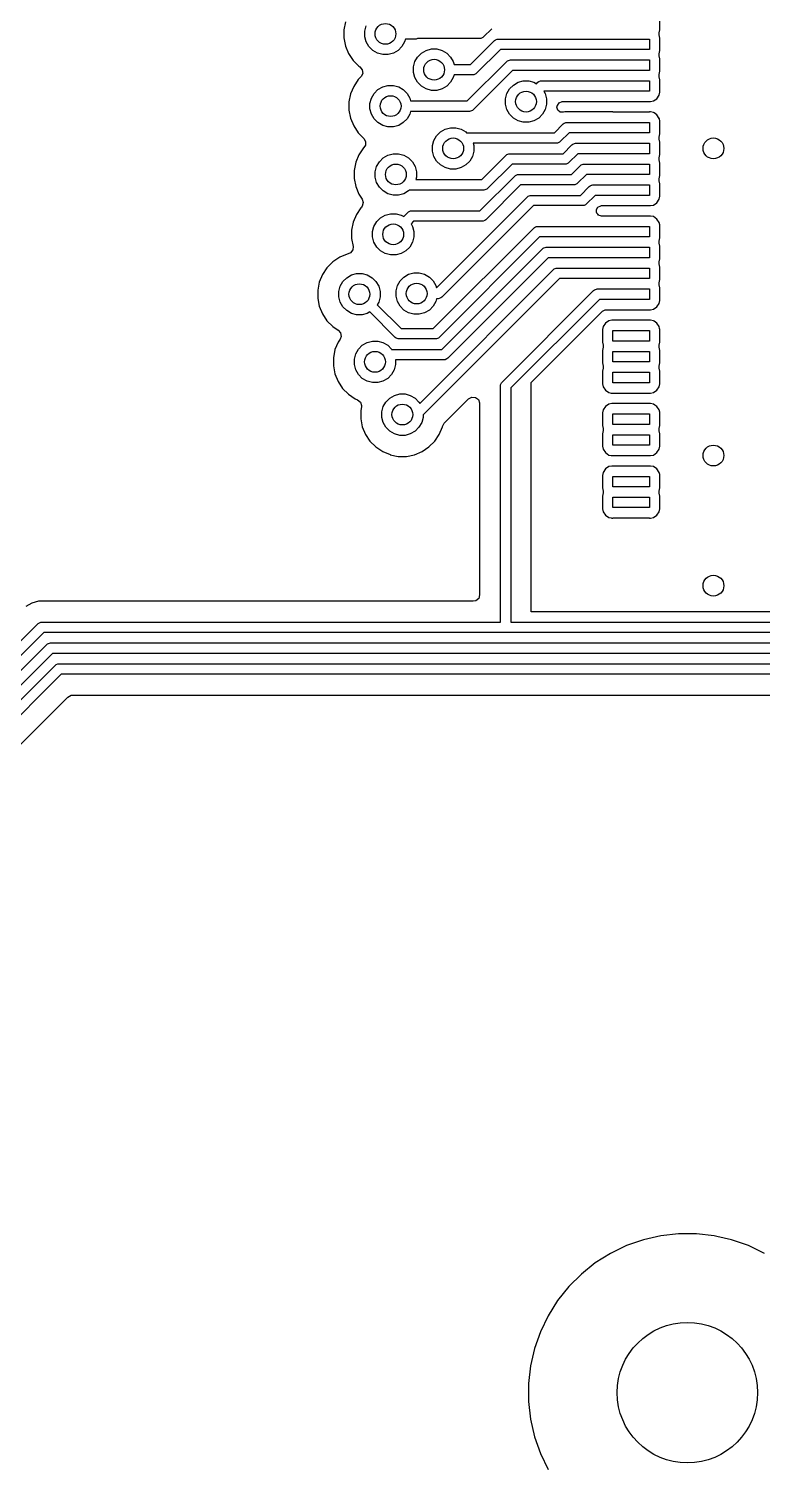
# Model space of a CAD drawing. Extents: x 0.71 to 7.56, y -5.16 to -0.79.
# Drawn here: x 3.006 to 3.561, y -4.444 to -3.358 of the extents above; entities that cross this region are included whole.
import ezdxf

# ---------------------------------------------------------------- set-up
doc = ezdxf.new("R2010")
doc.units = 0
doc.header["$MEASUREMENT"] = 0
doc.layers.add('BLACK', color=7, linetype='CONTINUOUS')

msp = doc.modelspace()

# ---------------------------------------------------------------- linework, layer by layer
at = {"layer": 'BLACK', "linetype": 'CONTINUOUS'}
for p, q in [((3.2453, -3.353), (3.2441, -3.3591)), ((3.4831, -3.359), (3.4831, -3.3496)), ((3.2441, -3.3591), (3.2441, -3.3653)), ((3.2441, -3.3653), (3.2453, -3.3714)), ((3.26, -3.3601), (3.261, -3.3562)), ((3.26, -3.3643), (3.26, -3.3601)), ((3.261, -3.3682), (3.26, -3.3643)), ((3.2999, -3.3657), (3.2989, -3.3661)), ((3.3214, -3.3657), (3.2999, -3.3657)), ((3.3216, -3.3656), (3.3214, -3.3657)), ((3.347, -3.3656), (3.3216, -3.3656)), ((3.3477, -3.3656), (3.347, -3.3656)), ((3.3492, -3.365), (3.3477, -3.3656)), ((3.3497, -3.3645), (3.3492, -3.365)), ((3.356, -3.3583), (3.3497, -3.3645)), ((3.4826, -3.3614), (3.4831, -3.359)), ((3.4826, -3.363), (3.4826, -3.3614)), ((3.4831, -3.3654), (3.4826, -3.363)), ((3.4831, -3.359), (3.4831, -3.359)), ((3.4831, -3.3748), (3.4831, -3.3654)), ((3.4831, -3.3654), (3.4831, -3.3654)), ((3.2453, -3.3714), (3.2453, -3.3714)), ((3.2453, -3.3714), (3.2477, -3.3771)), ((3.2631, -3.3718), (3.261, -3.3682)), ((3.266, -3.3747), (3.2631, -3.3718)), ((3.2696, -3.3768), (3.266, -3.3747)), ((3.2852, -3.3747), (3.2816, -3.3768)), ((3.2881, -3.3718), (3.2852, -3.3747)), ((3.2901, -3.3682), (3.2881, -3.3718)), ((3.2907, -3.3661), (3.2901, -3.3682)), ((3.2981, -3.3661), (3.2907, -3.3661)), ((3.2989, -3.3661), (3.2981, -3.3661)), ((3.3028, -3.3768), (3.3063, -3.3747)), ((3.3063, -3.3747), (3.3103, -3.3736)), ((3.3103, -3.3736), (3.3144, -3.3736)), ((3.3144, -3.3736), (3.3184, -3.3747)), ((3.3184, -3.3747), (3.3219, -3.3768)), ((3.34, -3.3853), (3.3581, -3.3673)), ((3.3625, -3.374), (3.3445, -3.392)), ((3.3581, -3.3673), (3.3587, -3.3668)), ((3.3587, -3.3668), (3.3601, -3.3662)), ((3.3601, -3.3662), (3.3609, -3.3661)), ((3.3609, -3.3661), (3.4614, -3.3661)), ((3.4476, -3.374), (3.3625, -3.374)), ((3.4752, -3.374), (3.4476, -3.374)), ((3.4614, -3.3661), (3.4752, -3.3661)), ((3.4752, -3.3661), (3.4752, -3.374)), ((3.4826, -3.3772), (3.4831, -3.3748)), ((3.4831, -3.3748), (3.4831, -3.3748)), ((3.2477, -3.3771), (3.2477, -3.3771)), ((3.2477, -3.3771), (3.2511, -3.3823)), ((3.2511, -3.3823), (3.2511, -3.3823)), ((3.2511, -3.3823), (3.2555, -3.3867)), ((3.2555, -3.3867), (3.2555, -3.3867)), ((3.2555, -3.3867), (3.2563, -3.3872)), ((3.2563, -3.3872), (3.2581, -3.3893)), ((3.2735, -3.3778), (3.2696, -3.3768)), ((3.2776, -3.3778), (3.2735, -3.3778)), ((3.2816, -3.3768), (3.2776, -3.3778)), ((3.2967, -3.3872), (3.2978, -3.3832)), ((3.2967, -3.3913), (3.2967, -3.3872)), ((3.2978, -3.3832), (3.2999, -3.3797)), ((3.2999, -3.3797), (3.3028, -3.3768)), ((3.3219, -3.3768), (3.3248, -3.3797)), ((3.3248, -3.3797), (3.3269, -3.3832)), ((3.3269, -3.3832), (3.3275, -3.3853)), ((3.3275, -3.3853), (3.34, -3.3853)), ((3.3375, -3.4129), (3.3673, -3.383)), ((3.3673, -3.383), (3.3679, -3.3826)), ((3.3679, -3.3826), (3.3693, -3.382)), ((3.3693, -3.382), (3.3701, -3.3819)), ((3.3701, -3.3819), (3.4614, -3.3819)), ((3.4614, -3.3819), (3.4752, -3.3819)), ((3.4752, -3.3819), (3.4752, -3.3898)), ((3.4826, -3.3787), (3.4826, -3.3772)), ((3.4831, -3.3811), (3.4826, -3.3787)), ((3.4831, -3.3905), (3.4831, -3.3811)), ((3.4831, -3.3811), (3.4831, -3.3811)), ((3.255, -3.3967), (3.2516, -3.4019)), ((3.257, -3.3947), (3.255, -3.3967)), ((3.255, -3.3967), (3.255, -3.3967)), ((3.2572, -3.3945), (3.257, -3.3947)), ((3.2584, -3.3921), (3.2572, -3.3945)), ((3.2581, -3.3893), (3.2584, -3.3921)), ((3.2978, -3.3953), (3.2967, -3.3913)), ((3.2999, -3.3988), (3.2978, -3.3953)), ((3.3269, -3.3953), (3.3248, -3.3988)), ((3.3275, -3.3932), (3.3269, -3.3953)), ((3.3417, -3.3932), (3.3275, -3.3932)), ((3.3424, -3.3931), (3.3417, -3.3932)), ((3.3717, -3.3898), (3.3419, -3.4196)), ((3.3439, -3.3925), (3.3424, -3.3931)), ((3.3445, -3.392), (3.3439, -3.3925)), ((3.4476, -3.3898), (3.3717, -3.3898)), ((3.3759, -3.3988), (3.3798, -3.3978)), ((3.3798, -3.3978), (3.3839, -3.3978)), ((3.3839, -3.3978), (3.3879, -3.3988)), ((3.3915, -3.3983), (3.3929, -3.3977)), ((3.3929, -3.3977), (3.3937, -3.3976)), ((3.3937, -3.3976), (3.4614, -3.3976)), ((3.4752, -3.3898), (3.4476, -3.3898)), ((3.4614, -3.3976), (3.4752, -3.3976)), ((3.4752, -3.3976), (3.4752, -3.4055)), ((3.4826, -3.3929), (3.4831, -3.3905)), ((3.4826, -3.3945), (3.4826, -3.3929)), ((3.4826, -3.3946), (3.4826, -3.3945)), ((3.4831, -3.3969), (3.4826, -3.3946)), ((3.4831, -3.3905), (3.4831, -3.3905)), ((3.4831, -3.4063), (3.4831, -3.3969)), ((3.2492, -3.4076), (3.248, -3.4137)), ((3.2516, -3.4019), (3.2492, -3.4076)), ((3.2492, -3.4076), (3.2492, -3.4076)), ((3.2516, -3.4019), (3.2516, -3.4019)), ((3.265, -3.4108), (3.267, -3.4072)), ((3.267, -3.4072), (3.2699, -3.4043)), ((3.2699, -3.4043), (3.2735, -3.4023)), ((3.2735, -3.4023), (3.2775, -3.4012)), ((3.2775, -3.4012), (3.2816, -3.4012)), ((3.2816, -3.4012), (3.2856, -3.4023)), ((3.2856, -3.4023), (3.2891, -3.4043)), ((3.2891, -3.4043), (3.292, -3.4072)), ((3.292, -3.4072), (3.2941, -3.4108)), ((3.3028, -3.4018), (3.2999, -3.3988)), ((3.3063, -3.4038), (3.3028, -3.4018)), ((3.3103, -3.4049), (3.3063, -3.4038)), ((3.3144, -3.4049), (3.3103, -3.4049)), ((3.3184, -3.4038), (3.3144, -3.4049)), ((3.3219, -3.4018), (3.3184, -3.4038)), ((3.3248, -3.3988), (3.3219, -3.4018)), ((3.3663, -3.4113), (3.3673, -3.4073)), ((3.3673, -3.4073), (3.3694, -3.4038)), ((3.3694, -3.4038), (3.3723, -3.4009)), ((3.3723, -3.4009), (3.3759, -3.3988)), ((3.3879, -3.3988), (3.3898, -3.3999)), ((3.3898, -3.3999), (3.3909, -3.3988)), ((3.3909, -3.3988), (3.3915, -3.3983)), ((3.4476, -3.4055), (3.3954, -3.4055)), ((3.3954, -3.4055), (3.3964, -3.4073)), ((3.3964, -3.4073), (3.3975, -3.4113)), ((3.4752, -3.4055), (3.4476, -3.4055)), ((3.4809, -3.4112), (3.4826, -3.4086)), ((3.4826, -3.4086), (3.4831, -3.4063)), ((3.248, -3.4137), (3.248, -3.4199)), ((3.248, -3.4199), (3.2492, -3.426)), ((3.2639, -3.4148), (3.265, -3.4108)), ((3.2639, -3.4189), (3.2639, -3.4148)), ((3.265, -3.4228), (3.2639, -3.4189)), ((3.2941, -3.4108), (3.2946, -3.4129)), ((3.2946, -3.4129), (3.3375, -3.4129)), ((3.3419, -3.4196), (3.3413, -3.4201)), ((3.3663, -3.4154), (3.3663, -3.4113)), ((3.3673, -3.4194), (3.3663, -3.4154)), ((3.3694, -3.423), (3.3673, -3.4194)), ((3.3964, -3.4194), (3.3944, -3.423)), ((3.3975, -3.4154), (3.3964, -3.4194)), ((3.3975, -3.4113), (3.3975, -3.4154)), ((3.4053, -3.4176), (3.4055, -3.4168)), ((3.406, -3.4199), (3.4053, -3.4176)), ((3.4055, -3.4165), (3.4056, -3.4163)), ((3.4055, -3.4168), (3.4055, -3.4165)), ((3.4055, -3.4165), (3.4055, -3.4165)), ((3.4056, -3.4163), (3.4069, -3.4143)), ((3.4078, -3.4214), (3.406, -3.4199)), ((3.4069, -3.4143), (3.4091, -3.4134)), ((3.4091, -3.4134), (3.4093, -3.4134)), ((3.4093, -3.4134), (3.4476, -3.4134)), ((3.4476, -3.4134), (3.4476, -3.4134)), ((3.4476, -3.4134), (3.4752, -3.4134)), ((3.4752, -3.4134), (3.4752, -3.4134)), ((3.4752, -3.4134), (3.476, -3.4134)), ((3.476, -3.4134), (3.4783, -3.4129)), ((3.476, -3.4134), (3.476, -3.4134)), ((3.4783, -3.4129), (3.4809, -3.4112)), ((3.2492, -3.426), (3.2492, -3.426)), ((3.2492, -3.426), (3.2516, -3.4317)), ((3.267, -3.4264), (3.265, -3.4228)), ((3.2699, -3.4293), (3.267, -3.4264)), ((3.2735, -3.4314), (3.2699, -3.4293)), ((3.2891, -3.4293), (3.2856, -3.4314)), ((3.292, -3.4264), (3.2891, -3.4293)), ((3.2941, -3.4228), (3.292, -3.4264)), ((3.2946, -3.4208), (3.2941, -3.4228)), ((3.3391, -3.4208), (3.2946, -3.4208)), ((3.3399, -3.4207), (3.3391, -3.4208)), ((3.3413, -3.4201), (3.3399, -3.4207)), ((3.3723, -3.4259), (3.3694, -3.423)), ((3.3759, -3.4279), (3.3723, -3.4259)), ((3.3798, -3.429), (3.3759, -3.4279)), ((3.3839, -3.429), (3.3798, -3.429)), ((3.3879, -3.4279), (3.3839, -3.429)), ((3.3915, -3.4259), (3.3879, -3.4279)), ((3.3944, -3.423), (3.3915, -3.4259)), ((3.4034, -3.437), (3.4101, -3.4303)), ((3.4102, -3.4215), (3.4078, -3.4214)), ((3.4101, -3.4303), (3.4107, -3.4298)), ((3.4113, -3.4212), (3.4102, -3.4215)), ((3.4107, -3.4298), (3.4111, -3.4296)), ((3.4111, -3.4296), (3.4121, -3.4292)), ((3.4476, -3.4212), (3.4113, -3.4212)), ((3.4121, -3.4292), (3.4129, -3.4291)), ((3.4129, -3.4291), (3.4614, -3.4291)), ((3.4476, -3.4213), (3.4476, -3.4212)), ((3.4752, -3.4213), (3.4476, -3.4213)), ((3.4614, -3.4291), (3.4752, -3.4291)), ((3.476, -3.4212), (3.4752, -3.4212)), ((3.4752, -3.4212), (3.4752, -3.4213)), ((3.4752, -3.4291), (3.4752, -3.437)), ((3.4783, -3.4217), (3.476, -3.4212)), ((3.476, -3.4212), (3.476, -3.4212)), ((3.4788, -3.422), (3.4783, -3.4217)), ((3.4783, -3.4217), (3.4783, -3.4217)), ((3.4783, -3.4217), (3.4783, -3.4217)), ((3.4783, -3.4217), (3.4783, -3.4217)), ((3.4809, -3.4234), (3.4788, -3.422)), ((3.4826, -3.4261), (3.4809, -3.4234)), ((3.4827, -3.4263), (3.4826, -3.4261)), ((3.4831, -3.4284), (3.4827, -3.4263)), ((3.4831, -3.4378), (3.4831, -3.4284)), ((3.4831, -3.4284), (3.4831, -3.4284)), ((3.2516, -3.4317), (3.2516, -3.4317)), ((3.2516, -3.4317), (3.255, -3.4369)), ((3.255, -3.4369), (3.255, -3.4369)), ((3.255, -3.4369), (3.2593, -3.4412)), ((3.2593, -3.4412), (3.2606, -3.4436)), ((3.2775, -3.4324), (3.2735, -3.4314)), ((3.2816, -3.4324), (3.2775, -3.4324)), ((3.2856, -3.4314), (3.2816, -3.4324)), ((3.3122, -3.4428), (3.3143, -3.4392)), ((3.3143, -3.4392), (3.3172, -3.4363)), ((3.3172, -3.4363), (3.3207, -3.4342)), ((3.3207, -3.4342), (3.3247, -3.4332)), ((3.3247, -3.4332), (3.3288, -3.4332)), ((3.3288, -3.4332), (3.3328, -3.4342)), ((3.3328, -3.4342), (3.3364, -3.4363)), ((3.3364, -3.4363), (3.337, -3.437)), ((3.337, -3.437), (3.4034, -3.437)), ((3.4145, -3.437), (3.4078, -3.4437)), ((3.4476, -3.437), (3.4145, -3.437)), ((3.4752, -3.437), (3.4476, -3.437)), ((3.4826, -3.4402), (3.4831, -3.4378)), ((3.4826, -3.4417), (3.4826, -3.4402)), ((3.4831, -3.4378), (3.4831, -3.4378)), ((3.259, -3.4484), (3.2555, -3.4536)), ((3.2593, -3.4481), (3.259, -3.4484)), ((3.259, -3.4484), (3.259, -3.4484)), ((3.2604, -3.4463), (3.2593, -3.4481)), ((3.2606, -3.4436), (3.2604, -3.4463)), ((3.3112, -3.4467), (3.3122, -3.4428)), ((3.3112, -3.4509), (3.3112, -3.4467)), ((3.3122, -3.4548), (3.3112, -3.4509)), ((3.3424, -3.4509), (3.3413, -3.4548)), ((3.4051, -3.4448), (3.3419, -3.4448)), ((3.3419, -3.4448), (3.3424, -3.4467)), ((3.3424, -3.4467), (3.3424, -3.4509)), ((3.4058, -3.4448), (3.4051, -3.4448)), ((3.4072, -3.4442), (3.4058, -3.4448)), ((3.4078, -3.4437), (3.4072, -3.4442)), ((3.4099, -3.4528), (3.4166, -3.446)), ((3.4166, -3.446), (3.4172, -3.4455)), ((3.4172, -3.4455), (3.4186, -3.445)), ((3.4186, -3.445), (3.4194, -3.4449)), ((3.4194, -3.4449), (3.4614, -3.4449)), ((3.4614, -3.4449), (3.4752, -3.4449)), ((3.4752, -3.4449), (3.4752, -3.4528)), ((3.4831, -3.4441), (3.4826, -3.4417)), ((3.4831, -3.4535), (3.4831, -3.4441)), ((3.4831, -3.4441), (3.4831, -3.4441)), ((3.2532, -3.4593), (3.2519, -3.4654)), ((3.2555, -3.4536), (3.2532, -3.4593)), ((3.2532, -3.4593), (3.2532, -3.4593)), ((3.2555, -3.4536), (3.2555, -3.4536)), ((3.2679, -3.4664), (3.2689, -3.4625)), ((3.2689, -3.4625), (3.271, -3.4589)), ((3.271, -3.4589), (3.2739, -3.456)), ((3.2739, -3.456), (3.2774, -3.454)), ((3.2774, -3.454), (3.2814, -3.4529)), ((3.2814, -3.4529), (3.2855, -3.4529)), ((3.2855, -3.4529), (3.2895, -3.454)), ((3.2895, -3.454), (3.2931, -3.456)), ((3.2931, -3.456), (3.296, -3.4589)), ((3.296, -3.4589), (3.298, -3.4625)), ((3.298, -3.4625), (3.2991, -3.4664)), ((3.3143, -3.4584), (3.3122, -3.4548)), ((3.3172, -3.4613), (3.3143, -3.4584)), ((3.3207, -3.4633), (3.3172, -3.4613)), ((3.3247, -3.4644), (3.3207, -3.4633)), ((3.3328, -3.4633), (3.3288, -3.4644)), ((3.3364, -3.4613), (3.3328, -3.4633)), ((3.3393, -3.4584), (3.3364, -3.4613)), ((3.3413, -3.4548), (3.3393, -3.4584)), ((3.3484, -3.4724), (3.3669, -3.4539)), ((3.3713, -3.4606), (3.3528, -3.4791)), ((3.3669, -3.4539), (3.3675, -3.4534)), ((3.3675, -3.4534), (3.3689, -3.4528)), ((3.3689, -3.4528), (3.3697, -3.4528)), ((3.3697, -3.4528), (3.4099, -3.4528)), ((3.4115, -3.4606), (3.3713, -3.4606)), ((3.4123, -3.4606), (3.4115, -3.4606)), ((3.4137, -3.46), (3.4123, -3.4606)), ((3.4143, -3.4595), (3.4137, -3.46)), ((3.421, -3.4528), (3.4143, -3.4595)), ((3.4164, -3.4685), (3.4232, -3.4618)), ((3.4476, -3.4528), (3.421, -3.4528)), ((3.4232, -3.4618), (3.4237, -3.4613)), ((3.4237, -3.4613), (3.4252, -3.4607)), ((3.4252, -3.4607), (3.4259, -3.4606)), ((3.4259, -3.4606), (3.4614, -3.4606)), ((3.4752, -3.4528), (3.4476, -3.4528)), ((3.4614, -3.4606), (3.4752, -3.4606)), ((3.4752, -3.4606), (3.4752, -3.4685)), ((3.4826, -3.4559), (3.4831, -3.4535)), ((3.4826, -3.4575), (3.4826, -3.4559)), ((3.4831, -3.4599), (3.4826, -3.4575)), ((3.4831, -3.4535), (3.4831, -3.4535)), ((3.4831, -3.4693), (3.4831, -3.4599)), ((3.4831, -3.4599), (3.4831, -3.4599)), ((3.2519, -3.4654), (3.2519, -3.4716)), ((3.2519, -3.4716), (3.2532, -3.4777)), ((3.2679, -3.4706), (3.2679, -3.4664)), ((3.2689, -3.4745), (3.2679, -3.4706)), ((3.2991, -3.4706), (3.2986, -3.4724)), ((3.2986, -3.4724), (3.3484, -3.4724)), ((3.2991, -3.4664), (3.2991, -3.4706)), ((3.3288, -3.4644), (3.3247, -3.4644)), ((3.347, -3.4961), (3.3734, -3.4697)), ((3.3734, -3.4697), (3.374, -3.4692)), ((3.374, -3.4692), (3.3744, -3.469)), ((3.3744, -3.469), (3.3754, -3.4686)), ((3.3754, -3.4686), (3.3762, -3.4685)), ((3.3762, -3.4685), (3.4164, -3.4685)), ((3.4276, -3.4685), (3.4208, -3.4752)), ((3.4476, -3.4685), (3.4276, -3.4685)), ((3.4752, -3.4685), (3.4476, -3.4685)), ((3.4826, -3.4717), (3.4831, -3.4693)), ((3.4826, -3.4732), (3.4826, -3.4717)), ((3.4826, -3.4733), (3.4826, -3.4732)), ((3.4831, -3.4756), (3.4826, -3.4733)), ((3.4831, -3.4693), (3.4831, -3.4693)), ((3.2532, -3.4777), (3.2532, -3.4777)), ((3.2532, -3.4777), (3.2555, -3.4834)), ((3.2555, -3.4834), (3.2555, -3.4834)), ((3.2555, -3.4834), (3.258, -3.4871)), ((3.271, -3.4781), (3.2689, -3.4745)), ((3.2739, -3.481), (3.271, -3.4781)), ((3.2774, -3.4831), (3.2739, -3.481)), ((3.2814, -3.4841), (3.2774, -3.4831)), ((3.2855, -3.4841), (3.2814, -3.4841)), ((3.2895, -3.4831), (3.2855, -3.4841)), ((3.2931, -3.481), (3.2895, -3.4831)), ((3.2938, -3.4803), (3.2931, -3.481)), ((3.35, -3.4803), (3.2938, -3.4803)), ((3.3508, -3.4802), (3.35, -3.4803)), ((3.3522, -3.4796), (3.3508, -3.4802)), ((3.3778, -3.4764), (3.3514, -3.5028)), ((3.3528, -3.4791), (3.3522, -3.4796)), ((3.4181, -3.4764), (3.3778, -3.4764)), ((3.383, -3.4854), (3.3836, -3.4849)), ((3.3836, -3.4849), (3.3851, -3.4843)), ((3.3851, -3.4843), (3.3858, -3.4843)), ((3.3858, -3.4843), (3.423, -3.4843)), ((3.4188, -3.4763), (3.4181, -3.4764)), ((3.4202, -3.4757), (3.4188, -3.4763)), ((3.4208, -3.4752), (3.4202, -3.4757)), ((3.423, -3.4843), (3.4297, -3.4775)), ((3.4341, -3.4843), (3.4274, -3.491)), ((3.4297, -3.4775), (3.4303, -3.477)), ((3.4303, -3.477), (3.4315, -3.4766)), ((3.4315, -3.4766), (3.4317, -3.4765)), ((3.4317, -3.4765), (3.4325, -3.4764)), ((3.4325, -3.4764), (3.4614, -3.4764)), ((3.4476, -3.4843), (3.4341, -3.4843)), ((3.4752, -3.4843), (3.4476, -3.4843)), ((3.4614, -3.4764), (3.4752, -3.4764)), ((3.4752, -3.4764), (3.4752, -3.4843)), ((3.4826, -3.4873), (3.4831, -3.485)), ((3.4831, -3.485), (3.4831, -3.4756)), ((3.257, -3.4937), (3.2536, -3.4989)), ((3.2574, -3.4933), (3.257, -3.4937)), ((3.257, -3.4937), (3.257, -3.4937)), ((3.2581, -3.4924), (3.2574, -3.4933)), ((3.258, -3.4871), (3.2588, -3.4898)), ((3.2588, -3.4898), (3.2581, -3.4924)), ((3.3142, -3.5543), (3.383, -3.4854)), ((3.3875, -3.4921), (3.3182, -3.5613)), ((3.4246, -3.4921), (3.3875, -3.4921)), ((3.4254, -3.4921), (3.4246, -3.4921)), ((3.4258, -3.4919), (3.4254, -3.4921)), ((3.4268, -3.4915), (3.4258, -3.4919)), ((3.4274, -3.491), (3.4268, -3.4915)), ((3.4351, -3.4955), (3.4352, -3.4952)), ((3.4352, -3.4964), (3.4351, -3.4955)), ((3.4352, -3.4949), (3.4362, -3.4933)), ((3.4352, -3.4952), (3.4352, -3.4949)), ((3.4362, -3.4933), (3.4384, -3.4922)), ((3.4362, -3.4933), (3.4362, -3.4933)), ((3.4384, -3.4922), (3.439, -3.4921)), ((3.439, -3.4921), (3.4476, -3.4921)), ((3.4476, -3.4921), (3.4476, -3.4921)), ((3.4476, -3.4921), (3.4752, -3.4921)), ((3.4752, -3.4921), (3.4752, -3.4921)), ((3.4752, -3.4921), (3.476, -3.4921)), ((3.476, -3.4921), (3.4783, -3.4917)), ((3.476, -3.4921), (3.476, -3.4921)), ((3.4783, -3.4917), (3.4809, -3.4899)), ((3.4809, -3.4899), (3.4826, -3.4873)), ((3.2512, -3.5046), (3.25, -3.5107)), ((3.2536, -3.4989), (3.2512, -3.5046)), ((3.2512, -3.5046), (3.2512, -3.5046)), ((3.2536, -3.4989), (3.2536, -3.4989)), ((3.2669, -3.5078), (3.269, -3.5042)), ((3.269, -3.5042), (3.2719, -3.5013)), ((3.2719, -3.5013), (3.2755, -3.4992)), ((3.2755, -3.4992), (3.2794, -3.4982)), ((3.2794, -3.4982), (3.2836, -3.4982)), ((3.2836, -3.4982), (3.2875, -3.4992)), ((3.2875, -3.4992), (3.2894, -3.5003)), ((3.2894, -3.5003), (3.2925, -3.4972)), ((3.2925, -3.4972), (3.2931, -3.4967)), ((3.2931, -3.4967), (3.2945, -3.4961)), ((3.2945, -3.4961), (3.2953, -3.4961)), ((3.2969, -3.5039), (3.295, -3.5059)), ((3.295, -3.5059), (3.296, -3.5078)), ((3.2953, -3.4961), (3.347, -3.4961)), ((3.3486, -3.5039), (3.2969, -3.5039)), ((3.3494, -3.5039), (3.3486, -3.5039)), ((3.3508, -3.5033), (3.3494, -3.5039)), ((3.3514, -3.5028), (3.3508, -3.5033)), ((3.4352, -3.4973), (3.4352, -3.4964)), ((3.4354, -3.4975), (3.4352, -3.4973)), ((3.4355, -3.4979), (3.4354, -3.4975)), ((3.4361, -3.4985), (3.4355, -3.4979)), ((3.4366, -3.4992), (3.4361, -3.4985)), ((3.4369, -3.4993), (3.4366, -3.4992)), ((3.4372, -3.4996), (3.4369, -3.4993)), ((3.4381, -3.4997), (3.4372, -3.4996)), ((3.4389, -3.5), (3.4381, -3.4997)), ((3.4476, -3.5), (3.4389, -3.5)), ((3.4752, -3.5), (3.4476, -3.5)), ((3.4476, -3.5), (3.4476, -3.5)), ((3.476, -3.5), (3.4752, -3.5)), ((3.4752, -3.5), (3.4752, -3.5)), ((3.4783, -3.5004), (3.476, -3.5)), ((3.476, -3.5), (3.476, -3.5)), ((3.476, -3.5), (3.476, -3.5)), ((3.4809, -3.5022), (3.4783, -3.5004)), ((3.4783, -3.5004), (3.4783, -3.5004)), ((3.4783, -3.5004), (3.4783, -3.5004)), ((3.4783, -3.5004), (3.4783, -3.5004)), ((3.4826, -3.5048), (3.4809, -3.5022)), ((3.4809, -3.5022), (3.4809, -3.5022)), ((3.483, -3.5065), (3.4826, -3.5048)), ((3.4831, -3.5071), (3.483, -3.5065)), ((3.25, -3.5107), (3.25, -3.5107)), ((3.25, -3.5107), (3.25, -3.5169)), ((3.25, -3.5169), (3.25, -3.5169)), ((3.25, -3.5169), (3.25, -3.5169)), ((3.25, -3.5169), (3.2512, -3.5229)), ((3.2659, -3.5117), (3.2669, -3.5078)), ((3.2659, -3.5158), (3.2659, -3.5117)), ((3.2669, -3.5198), (3.2659, -3.5158)), ((3.296, -3.5078), (3.2971, -3.5117)), ((3.2971, -3.5158), (3.296, -3.5198)), ((3.2971, -3.5117), (3.2971, -3.5158)), ((3.3118, -3.585), (3.3878, -3.509)), ((3.3922, -3.5157), (3.3162, -3.5918)), ((3.3878, -3.509), (3.3884, -3.5085)), ((3.3884, -3.5085), (3.3891, -3.5082)), ((3.3891, -3.5082), (3.3898, -3.5079)), ((3.3898, -3.5079), (3.3906, -3.5079)), ((3.3906, -3.5079), (3.4614, -3.5079)), ((3.4476, -3.5157), (3.3922, -3.5157)), ((3.4752, -3.5157), (3.4476, -3.5157)), ((3.4614, -3.5079), (3.4752, -3.5079)), ((3.4752, -3.5079), (3.4752, -3.5157)), ((3.4826, -3.5189), (3.4831, -3.5165)), ((3.4831, -3.5165), (3.4831, -3.5071)), ((3.4831, -3.5071), (3.4831, -3.5071)), ((3.4831, -3.5165), (3.4831, -3.5165)), ((3.2492, -3.5278), (3.2473, -3.5286)), ((3.2509, -3.5256), (3.2492, -3.5278)), ((3.2512, -3.5229), (3.2509, -3.5256)), ((3.269, -3.5234), (3.2669, -3.5198)), ((3.2719, -3.5263), (3.269, -3.5234)), ((3.2755, -3.5283), (3.2719, -3.5263)), ((3.2794, -3.5294), (3.2755, -3.5283)), ((3.2875, -3.5283), (3.2836, -3.5294)), ((3.2911, -3.5263), (3.2875, -3.5283)), ((3.294, -3.5234), (3.2911, -3.5263)), ((3.296, -3.5198), (3.294, -3.5234)), ((3.3183, -3.6008), (3.3943, -3.5248)), ((3.3943, -3.5248), (3.3949, -3.5243)), ((3.3949, -3.5243), (3.3953, -3.5241)), ((3.3953, -3.5241), (3.3963, -3.5237)), ((3.3963, -3.5237), (3.3971, -3.5236)), ((3.3971, -3.5236), (3.4614, -3.5236)), ((3.4614, -3.5236), (3.4752, -3.5236)), ((3.4752, -3.5236), (3.4752, -3.5315)), ((3.4826, -3.5204), (3.4826, -3.5189)), ((3.4831, -3.5228), (3.4826, -3.5204)), ((3.4831, -3.5323), (3.4831, -3.5228)), ((3.4831, -3.5228), (3.4831, -3.5228)), ((3.2314, -3.539), (3.228, -3.5441)), ((3.2358, -3.5346), (3.2314, -3.539)), ((3.2314, -3.539), (3.2314, -3.539)), ((3.241, -3.5311), (3.2358, -3.5346)), ((3.2358, -3.5346), (3.2358, -3.5346)), ((3.2467, -3.5288), (3.241, -3.5311)), ((3.241, -3.5311), (3.241, -3.5311)), ((3.2473, -3.5286), (3.2467, -3.5288)), ((3.2467, -3.5288), (3.2467, -3.5288)), ((3.2836, -3.5294), (3.2794, -3.5294)), ((3.3987, -3.5315), (3.3227, -3.6075)), ((3.4476, -3.5315), (3.3987, -3.5315)), ((3.4047, -3.5394), (3.4055, -3.5394)), ((3.4055, -3.5394), (3.4614, -3.5394)), ((3.4752, -3.5315), (3.4476, -3.5315)), ((3.4614, -3.5394), (3.4752, -3.5394)), ((3.4752, -3.5394), (3.4752, -3.5472)), ((3.4826, -3.5347), (3.4831, -3.5323)), ((3.4826, -3.5362), (3.4826, -3.5347)), ((3.4831, -3.5386), (3.4826, -3.5362)), ((3.4831, -3.5323), (3.4831, -3.5323)), ((3.4831, -3.548), (3.4831, -3.5386)), ((3.4831, -3.5386), (3.4831, -3.5386)), ((3.2256, -3.5499), (3.2244, -3.556)), ((3.228, -3.5441), (3.2256, -3.5499)), ((3.2256, -3.5499), (3.2256, -3.5499)), ((3.228, -3.5441), (3.228, -3.5441)), ((3.2414, -3.553), (3.2434, -3.5495)), ((3.2434, -3.5495), (3.2463, -3.5466)), ((3.2463, -3.5466), (3.2499, -3.5445)), ((3.2499, -3.5445), (3.2538, -3.5434)), ((3.2538, -3.5434), (3.258, -3.5434)), ((3.258, -3.5434), (3.2619, -3.5445)), ((3.2619, -3.5445), (3.2655, -3.5466)), ((3.2655, -3.5466), (3.2684, -3.5495)), ((3.2684, -3.5495), (3.2705, -3.553)), ((3.2846, -3.5525), (3.2867, -3.549)), ((3.2867, -3.549), (3.2896, -3.5461)), ((3.2896, -3.5461), (3.2931, -3.544)), ((3.2931, -3.544), (3.2971, -3.5429)), ((3.2971, -3.5429), (3.3012, -3.5429)), ((3.3012, -3.5429), (3.3052, -3.544)), ((3.3016, -3.6417), (3.4027, -3.5405)), ((3.4071, -3.5472), (3.304, -3.6504)), ((3.3052, -3.544), (3.3088, -3.5461)), ((3.3088, -3.5461), (3.3117, -3.549)), ((3.3117, -3.549), (3.3137, -3.5525)), ((3.4027, -3.5405), (3.4033, -3.54)), ((3.4033, -3.54), (3.4047, -3.5394)), ((3.4476, -3.5472), (3.4071, -3.5472)), ((3.4752, -3.5472), (3.4476, -3.5472)), ((3.4826, -3.5504), (3.4831, -3.548)), ((3.4831, -3.548), (3.4831, -3.548)), ((3.2244, -3.556), (3.2244, -3.5622)), ((3.2403, -3.557), (3.2414, -3.553)), ((3.2403, -3.5611), (3.2403, -3.557)), ((3.2705, -3.553), (3.2715, -3.557)), ((3.2715, -3.557), (3.2715, -3.5611)), ((3.2836, -3.5565), (3.2846, -3.5525)), ((3.2836, -3.5606), (3.2836, -3.5565)), ((3.2846, -3.5646), (3.2836, -3.5606)), ((3.3137, -3.5525), (3.3142, -3.5543)), ((3.3638, -3.6256), (3.433, -3.5563)), ((3.433, -3.5563), (3.4336, -3.5558)), ((3.4336, -3.5558), (3.4351, -3.5552)), ((3.4351, -3.5552), (3.4358, -3.5551)), ((3.4358, -3.5551), (3.4614, -3.5551)), ((3.4614, -3.5551), (3.4752, -3.5551)), ((3.4752, -3.5551), (3.4752, -3.563)), ((3.4826, -3.5519), (3.4826, -3.5504)), ((3.4826, -3.552), (3.4826, -3.5519)), ((3.4831, -3.5543), (3.4826, -3.552)), ((3.4831, -3.5638), (3.4831, -3.5543)), ((3.2244, -3.5622), (3.2256, -3.5682)), ((3.2256, -3.5682), (3.2256, -3.5682)), ((3.2256, -3.5682), (3.228, -3.574)), ((3.2414, -3.5651), (3.2403, -3.5611)), ((3.2434, -3.5686), (3.2414, -3.5651)), ((3.2463, -3.5715), (3.2434, -3.5686)), ((3.2499, -3.5736), (3.2463, -3.5715)), ((3.2705, -3.5651), (3.2694, -3.567)), ((3.2694, -3.567), (3.2875, -3.585)), ((3.2715, -3.5611), (3.2705, -3.5651)), ((3.2867, -3.5681), (3.2846, -3.5646)), ((3.2896, -3.5711), (3.2867, -3.5681)), ((3.2931, -3.5731), (3.2896, -3.5711)), ((3.3088, -3.5711), (3.3052, -3.5731)), ((3.3117, -3.5681), (3.3088, -3.5711)), ((3.3137, -3.5646), (3.3117, -3.5681)), ((3.3143, -3.5625), (3.3137, -3.5646)), ((3.3155, -3.5625), (3.3143, -3.5625)), ((3.3162, -3.5624), (3.3155, -3.5625)), ((3.3176, -3.5618), (3.3162, -3.5624)), ((3.3182, -3.5613), (3.3176, -3.5618)), ((3.4375, -3.563), (3.3705, -3.63)), ((3.4476, -3.563), (3.4375, -3.563)), ((3.4396, -3.572), (3.4417, -3.5709)), ((3.4417, -3.5709), (3.4423, -3.5709)), ((3.4423, -3.5709), (3.4476, -3.5709)), ((3.4752, -3.563), (3.4476, -3.563)), ((3.4476, -3.5709), (3.4476, -3.5709)), ((3.4476, -3.5709), (3.4752, -3.5709)), ((3.4752, -3.5709), (3.4752, -3.5709)), ((3.4752, -3.5709), (3.476, -3.5709)), ((3.476, -3.5709), (3.4783, -3.5704)), ((3.476, -3.5709), (3.476, -3.5709)), ((3.4783, -3.5704), (3.4809, -3.5687)), ((3.4809, -3.5687), (3.4826, -3.5661)), ((3.4826, -3.5661), (3.4831, -3.5638)), ((3.228, -3.574), (3.228, -3.574)), ((3.228, -3.574), (3.2314, -3.5791)), ((3.2314, -3.5791), (3.2314, -3.5791)), ((3.2314, -3.5791), (3.2358, -3.5835)), ((3.2538, -3.5747), (3.2499, -3.5736)), ((3.258, -3.5747), (3.2538, -3.5747)), ((3.2619, -3.5736), (3.258, -3.5747)), ((3.2638, -3.5725), (3.2619, -3.5736)), ((3.283, -3.5918), (3.2638, -3.5725)), ((3.2971, -3.5742), (3.2931, -3.5731)), ((3.3012, -3.5742), (3.2971, -3.5742)), ((3.3052, -3.5731), (3.3012, -3.5742)), ((3.4258, -3.5858), (3.4396, -3.572)), ((3.4419, -3.5809), (3.4402, -3.5835)), ((3.4446, -3.5792), (3.4419, -3.5809)), ((3.4419, -3.5809), (3.4419, -3.5809)), ((3.4469, -3.5787), (3.4446, -3.5792)), ((3.4446, -3.5792), (3.4446, -3.5792)), ((3.4476, -3.5787), (3.4469, -3.5787)), ((3.4469, -3.5787), (3.4469, -3.5787)), ((3.4469, -3.5787), (3.4469, -3.5787)), ((3.4752, -3.5787), (3.4476, -3.5787)), ((3.4476, -3.5787), (3.4476, -3.5787)), ((3.476, -3.5787), (3.4752, -3.5787)), ((3.4752, -3.5787), (3.4752, -3.5787)), ((3.4783, -3.5792), (3.476, -3.5787)), ((3.476, -3.5787), (3.476, -3.5787)), ((3.4788, -3.5795), (3.4783, -3.5792)), ((3.4783, -3.5792), (3.4783, -3.5792)), ((3.4783, -3.5792), (3.4783, -3.5792)), ((3.4783, -3.5792), (3.4783, -3.5792)), ((3.4809, -3.5809), (3.4788, -3.5795)), ((3.4826, -3.5835), (3.4809, -3.5809)), ((3.2358, -3.5835), (3.2358, -3.5835)), ((3.2358, -3.5835), (3.2399, -3.5863)), ((3.2413, -3.5931), (3.2398, -3.5953)), ((3.2399, -3.5863), (3.2417, -3.5884)), ((3.242, -3.5911), (3.2413, -3.5931)), ((3.2417, -3.5884), (3.242, -3.5911)), ((3.2836, -3.5923), (3.283, -3.5918)), ((3.2851, -3.5928), (3.2836, -3.5923)), ((3.2858, -3.5929), (3.2851, -3.5928)), ((3.3134, -3.5929), (3.2858, -3.5929)), ((3.2875, -3.585), (3.3118, -3.585)), ((3.3142, -3.5928), (3.3134, -3.5929)), ((3.3156, -3.5923), (3.3142, -3.5928)), ((3.3162, -3.5918), (3.3156, -3.5923)), ((3.3858, -3.6258), (3.4258, -3.5858)), ((3.4402, -3.5835), (3.4397, -3.5858)), ((3.4397, -3.5858), (3.4397, -3.5858)), ((3.4397, -3.5858), (3.4397, -3.5953)), ((3.4402, -3.5835), (3.4402, -3.5835)), ((3.4476, -3.5945), (3.4476, -3.5866)), ((3.4476, -3.5866), (3.4752, -3.5866)), ((3.4752, -3.5866), (3.4752, -3.5945)), ((3.4829, -3.5851), (3.4826, -3.5835)), ((3.4831, -3.5858), (3.4829, -3.5851)), ((3.4831, -3.5953), (3.4831, -3.5858)), ((3.4831, -3.5858), (3.4831, -3.5858)), ((3.2374, -3.601), (3.2362, -3.6071)), ((3.2398, -3.5953), (3.2374, -3.601)), ((3.2374, -3.601), (3.2374, -3.601)), ((3.2398, -3.5953), (3.2398, -3.5953)), ((3.2521, -3.6082), (3.2532, -3.6042)), ((3.2532, -3.6042), (3.2552, -3.6006)), ((3.2552, -3.6006), (3.2581, -3.5977)), ((3.2581, -3.5977), (3.2617, -3.5957)), ((3.2617, -3.5957), (3.2657, -3.5946)), ((3.2657, -3.5946), (3.2698, -3.5946)), ((3.2698, -3.5946), (3.2737, -3.5957)), ((3.2737, -3.5957), (3.2773, -3.5977)), ((3.2773, -3.5977), (3.2802, -3.6006)), ((3.2802, -3.6006), (3.2803, -3.6008)), ((3.2803, -3.6008), (3.3183, -3.6008)), ((3.4397, -3.5953), (3.4402, -3.5977)), ((3.4402, -3.5992), (3.4397, -3.6016)), ((3.4397, -3.6016), (3.4397, -3.611)), ((3.4402, -3.5977), (3.4402, -3.5992)), ((3.4752, -3.5945), (3.4476, -3.5945)), ((3.4476, -3.6102), (3.4476, -3.6024)), ((3.4476, -3.6024), (3.4752, -3.6024)), ((3.4752, -3.6024), (3.4752, -3.6102)), ((3.4826, -3.5977), (3.4831, -3.5953)), ((3.4826, -3.5992), (3.4826, -3.5977)), ((3.4831, -3.6016), (3.4826, -3.5992)), ((3.4831, -3.5953), (3.4831, -3.5953)), ((3.4831, -3.611), (3.4831, -3.6016)), ((3.4831, -3.6016), (3.4831, -3.6016)), ((3.2362, -3.6071), (3.2362, -3.6133)), ((3.2362, -3.6133), (3.2374, -3.6194)), ((3.2521, -3.6123), (3.2521, -3.6082)), ((3.2532, -3.6163), (3.2521, -3.6123)), ((3.2833, -3.6123), (3.2823, -3.6163)), ((3.3199, -3.6087), (3.2833, -3.6087)), ((3.2833, -3.6087), (3.2833, -3.6123)), ((3.3207, -3.6086), (3.3199, -3.6087)), ((3.3221, -3.608), (3.3207, -3.6086)), ((3.3227, -3.6075), (3.3221, -3.608)), ((3.4397, -3.611), (3.4402, -3.6134)), ((3.4402, -3.6149), (3.4397, -3.6173)), ((3.4402, -3.6134), (3.4402, -3.6149)), ((3.4752, -3.6102), (3.4476, -3.6102)), ((3.4826, -3.6134), (3.4831, -3.611)), ((3.4826, -3.6149), (3.4826, -3.6134)), ((3.4826, -3.615), (3.4826, -3.6149)), ((3.4831, -3.6173), (3.4826, -3.615)), ((3.4831, -3.611), (3.4831, -3.611)), ((3.2374, -3.6194), (3.2374, -3.6194)), ((3.2374, -3.6194), (3.2398, -3.6252)), ((3.2398, -3.6252), (3.2398, -3.6252)), ((3.2398, -3.6252), (3.2432, -3.6303)), ((3.2552, -3.6198), (3.2532, -3.6163)), ((3.2581, -3.6227), (3.2552, -3.6198)), ((3.2617, -3.6248), (3.2581, -3.6227)), ((3.2657, -3.6258), (3.2617, -3.6248)), ((3.2698, -3.6258), (3.2657, -3.6258)), ((3.2737, -3.6248), (3.2698, -3.6258)), ((3.2773, -3.6227), (3.2737, -3.6248)), ((3.2802, -3.6198), (3.2773, -3.6227)), ((3.2823, -3.6163), (3.2802, -3.6198)), ((3.3627, -3.6276), (3.3633, -3.6262)), ((3.3633, -3.6262), (3.3638, -3.6256)), ((3.3858, -3.6488), (3.3858, -3.6258)), ((3.4397, -3.6173), (3.4397, -3.6268)), ((3.4476, -3.626), (3.4476, -3.6181)), ((3.4476, -3.6181), (3.4752, -3.6181)), ((3.4752, -3.626), (3.4476, -3.626)), ((3.4752, -3.6181), (3.4752, -3.626)), ((3.4831, -3.6268), (3.4831, -3.6173)), ((3.2432, -3.6303), (3.2432, -3.6303)), ((3.2432, -3.6303), (3.2476, -3.6347)), ((3.2476, -3.6347), (3.2476, -3.6347)), ((3.2476, -3.6347), (3.2528, -3.6382)), ((3.2788, -3.6377), (3.2824, -3.6356)), ((3.2824, -3.6356), (3.2864, -3.6345)), ((3.2864, -3.6345), (3.2905, -3.6345)), ((3.2905, -3.6345), (3.2944, -3.6356)), ((3.2944, -3.6356), (3.298, -3.6377)), ((3.3385, -3.6382), (3.3409, -3.6369)), ((3.3409, -3.6369), (3.3437, -3.6371)), ((3.3437, -3.6371), (3.3459, -3.6387)), ((3.3626, -3.6283), (3.3627, -3.6276)), ((3.3626, -3.8071), (3.3626, -3.6283)), ((3.3705, -3.63), (3.3705, -3.8071)), ((3.4397, -3.6268), (3.4397, -3.6268)), ((3.4397, -3.6268), (3.4402, -3.6291)), ((3.4402, -3.6291), (3.4402, -3.6291)), ((3.4402, -3.6291), (3.4419, -3.6317)), ((3.4419, -3.6317), (3.4419, -3.6317)), ((3.4419, -3.6317), (3.4446, -3.6334)), ((3.4446, -3.6334), (3.4463, -3.6338)), ((3.4463, -3.6338), (3.4469, -3.6339)), ((3.4469, -3.6339), (3.4469, -3.6339)), ((3.4469, -3.6339), (3.4469, -3.6339)), ((3.4469, -3.6339), (3.4469, -3.6339)), ((3.4469, -3.6339), (3.4476, -3.6339)), ((3.4476, -3.6339), (3.4476, -3.6339)), ((3.4476, -3.6339), (3.4752, -3.6339)), ((3.4752, -3.6339), (3.4752, -3.6339)), ((3.4752, -3.6339), (3.476, -3.6339)), ((3.476, -3.6339), (3.4783, -3.6334)), ((3.476, -3.6339), (3.476, -3.6339)), ((3.4783, -3.6334), (3.4809, -3.6317)), ((3.4809, -3.6317), (3.4826, -3.6291)), ((3.4826, -3.6291), (3.4831, -3.6268)), ((3.2528, -3.6382), (3.2528, -3.6382)), ((3.2528, -3.6382), (3.2545, -3.6389)), ((3.2545, -3.6389), (3.2567, -3.6406)), ((3.2567, -3.6406), (3.2575, -3.6432)), ((3.2574, -3.6443), (3.2569, -3.647)), ((3.2569, -3.647), (3.2569, -3.6533)), ((3.2575, -3.6432), (3.2574, -3.6443)), ((3.2728, -3.6481), (3.2739, -3.6441)), ((3.2739, -3.6441), (3.2759, -3.6406)), ((3.2759, -3.6406), (3.2788, -3.6377)), ((3.298, -3.6377), (3.3009, -3.6406)), ((3.3009, -3.6406), (3.3016, -3.6417)), ((3.3201, -3.6566), (3.3385, -3.6382)), ((3.3459, -3.6387), (3.3468, -3.6413)), ((3.3468, -3.6413), (3.3468, -3.6416)), ((3.3468, -3.6416), (3.3468, -3.7864)), ((3.4402, -3.6465), (3.4397, -3.6488)), ((3.4419, -3.6439), (3.4402, -3.6465)), ((3.4402, -3.6465), (3.4402, -3.6465)), ((3.4446, -3.6422), (3.4419, -3.6439)), ((3.4419, -3.6439), (3.4419, -3.6439)), ((3.4469, -3.6417), (3.4446, -3.6422)), ((3.4446, -3.6422), (3.4446, -3.6422)), ((3.4476, -3.6417), (3.4469, -3.6417)), ((3.4469, -3.6417), (3.4469, -3.6417)), ((3.4469, -3.6417), (3.4469, -3.6417)), ((3.4752, -3.6417), (3.4476, -3.6417)), ((3.4476, -3.6417), (3.4476, -3.6417)), ((3.476, -3.6417), (3.4752, -3.6417)), ((3.4752, -3.6417), (3.4752, -3.6417)), ((3.4783, -3.6422), (3.476, -3.6417)), ((3.476, -3.6417), (3.476, -3.6417)), ((3.4793, -3.6429), (3.4783, -3.6422)), ((3.4783, -3.6422), (3.4783, -3.6422)), ((3.4783, -3.6422), (3.4783, -3.6422)), ((3.4783, -3.6422), (3.4783, -3.6422)), ((3.4809, -3.6439), (3.4793, -3.6429)), ((3.4826, -3.6465), (3.4809, -3.6439)), ((3.483, -3.6483), (3.4826, -3.6465)), ((3.2569, -3.6533), (3.2581, -3.6593)), ((3.2728, -3.6522), (3.2728, -3.6481)), ((3.2739, -3.6562), (3.2728, -3.6522)), ((3.2759, -3.6597), (3.2739, -3.6562)), ((3.303, -3.6562), (3.3009, -3.6597)), ((3.304, -3.6522), (3.303, -3.6562)), ((3.304, -3.6504), (3.304, -3.6522)), ((3.3188, -3.6591), (3.32, -3.6566)), ((3.32, -3.6566), (3.3201, -3.6566)), ((3.3858, -3.6961), (3.3858, -3.6488)), ((3.4397, -3.6488), (3.4397, -3.6488)), ((3.4397, -3.6488), (3.4397, -3.6583)), ((3.4397, -3.6583), (3.4402, -3.6607)), ((3.4476, -3.6575), (3.4476, -3.6496)), ((3.4476, -3.6496), (3.4752, -3.6496)), ((3.4752, -3.6575), (3.4476, -3.6575)), ((3.4752, -3.6496), (3.4752, -3.6575)), ((3.4826, -3.6607), (3.4831, -3.6583)), ((3.4831, -3.6488), (3.483, -3.6483)), ((3.4831, -3.6583), (3.4831, -3.6488)), ((3.4831, -3.6488), (3.4831, -3.6488)), ((3.4831, -3.6583), (3.4831, -3.6583)), ((3.2581, -3.6593), (3.2581, -3.6593)), ((3.2581, -3.6593), (3.2605, -3.6651)), ((3.2605, -3.6651), (3.2605, -3.6651)), ((3.2605, -3.6651), (3.2639, -3.6702)), ((3.2788, -3.6626), (3.2759, -3.6597)), ((3.2824, -3.6647), (3.2788, -3.6626)), ((3.2864, -3.6658), (3.2824, -3.6647)), ((3.2905, -3.6658), (3.2864, -3.6658)), ((3.2944, -3.6647), (3.2905, -3.6658)), ((3.298, -3.6626), (3.2944, -3.6647)), ((3.3009, -3.6597), (3.298, -3.6626)), ((3.3129, -3.6702), (3.3163, -3.6651)), ((3.3163, -3.6651), (3.3187, -3.6593)), ((3.3187, -3.6593), (3.3188, -3.6591)), ((3.4402, -3.6622), (3.4397, -3.6646)), ((3.4397, -3.6646), (3.4397, -3.674)), ((3.4402, -3.6607), (3.4402, -3.6622)), ((3.4476, -3.6732), (3.4476, -3.6654)), ((3.4476, -3.6654), (3.4752, -3.6654)), ((3.4752, -3.6654), (3.4752, -3.6732)), ((3.4826, -3.6622), (3.4826, -3.6607)), ((3.4826, -3.6623), (3.4826, -3.6622)), ((3.4831, -3.6646), (3.4826, -3.6623)), ((3.4831, -3.674), (3.4831, -3.6646)), ((3.2639, -3.6702), (3.2639, -3.6702)), ((3.2639, -3.6702), (3.2683, -3.6746)), ((3.2683, -3.6746), (3.2683, -3.6746)), ((3.2683, -3.6746), (3.2735, -3.6781)), ((3.2735, -3.6781), (3.2735, -3.6781)), ((3.2735, -3.6781), (3.2792, -3.6804)), ((3.2792, -3.6804), (3.2792, -3.6805)), ((3.2792, -3.6805), (3.2853, -3.6817)), ((3.2915, -3.6817), (3.2976, -3.6805)), ((3.2976, -3.6805), (3.3033, -3.6781)), ((3.3033, -3.6781), (3.3085, -3.6746)), ((3.3085, -3.6746), (3.3129, -3.6702)), ((3.4397, -3.674), (3.4397, -3.674)), ((3.4397, -3.674), (3.4402, -3.6763)), ((3.4402, -3.6763), (3.4402, -3.6763)), ((3.4402, -3.6763), (3.4419, -3.6789)), ((3.4419, -3.6789), (3.4446, -3.6807)), ((3.4752, -3.6732), (3.4476, -3.6732)), ((3.4783, -3.6807), (3.4809, -3.6789)), ((3.4809, -3.6789), (3.4826, -3.6763)), ((3.4826, -3.6763), (3.4831, -3.674)), ((3.2853, -3.6817), (3.2853, -3.6817)), ((3.2853, -3.6817), (3.2853, -3.6817)), ((3.2853, -3.6817), (3.2915, -3.6817)), ((3.2915, -3.6817), (3.2915, -3.6817)), ((3.4419, -3.6912), (3.4402, -3.6938)), ((3.4446, -3.6894), (3.4419, -3.6912)), ((3.4419, -3.6912), (3.4419, -3.6912)), ((3.4446, -3.6807), (3.4463, -3.681)), ((3.4469, -3.689), (3.4446, -3.6894)), ((3.4446, -3.6894), (3.4446, -3.6894)), ((3.4463, -3.681), (3.4469, -3.6811)), ((3.4469, -3.6811), (3.4469, -3.6811)), ((3.4469, -3.6811), (3.4469, -3.6811)), ((3.4469, -3.6811), (3.4469, -3.6811)), ((3.4469, -3.6811), (3.4476, -3.6811)), ((3.4476, -3.689), (3.4469, -3.689)), ((3.4469, -3.689), (3.4469, -3.689)), ((3.4469, -3.689), (3.4469, -3.689)), ((3.4476, -3.6811), (3.4476, -3.6811)), ((3.4476, -3.6811), (3.4752, -3.6811)), ((3.4752, -3.689), (3.4476, -3.689)), ((3.4476, -3.689), (3.4476, -3.689)), ((3.4752, -3.6811), (3.4752, -3.6811)), ((3.4752, -3.6811), (3.476, -3.6811)), ((3.476, -3.689), (3.4752, -3.689)), ((3.4752, -3.689), (3.4752, -3.689)), ((3.476, -3.6811), (3.4783, -3.6807)), ((3.476, -3.6811), (3.476, -3.6811)), ((3.4783, -3.6894), (3.476, -3.689)), ((3.476, -3.689), (3.476, -3.689)), ((3.4809, -3.6912), (3.4783, -3.6894)), ((3.4783, -3.6894), (3.4783, -3.6894)), ((3.4783, -3.6894), (3.4783, -3.6894)), ((3.4783, -3.6894), (3.4783, -3.6894)), ((3.4826, -3.6938), (3.4809, -3.6912)), ((3.4809, -3.6912), (3.4809, -3.6912)), ((3.3858, -3.7992), (3.3858, -3.6961)), ((3.4402, -3.6938), (3.4397, -3.6961)), ((3.4397, -3.6961), (3.4397, -3.6961)), ((3.4397, -3.6961), (3.4397, -3.7055)), ((3.4402, -3.6938), (3.4402, -3.6938)), ((3.4476, -3.7047), (3.4476, -3.6969)), ((3.4476, -3.6969), (3.4752, -3.6969)), ((3.4752, -3.6969), (3.4752, -3.7047)), ((3.483, -3.6955), (3.4826, -3.6938)), ((3.4831, -3.6961), (3.483, -3.6955)), ((3.4831, -3.7055), (3.4831, -3.6961)), ((3.4831, -3.6961), (3.4831, -3.6961)), ((3.4397, -3.7055), (3.4402, -3.7079)), ((3.4402, -3.7094), (3.4397, -3.7118)), ((3.4397, -3.7118), (3.4397, -3.7213)), ((3.4402, -3.7079), (3.4402, -3.7094)), ((3.4752, -3.7047), (3.4476, -3.7047)), ((3.4476, -3.7205), (3.4476, -3.7126)), ((3.4476, -3.7126), (3.4752, -3.7126)), ((3.4752, -3.7126), (3.4752, -3.7205)), ((3.4826, -3.7079), (3.4831, -3.7055)), ((3.4826, -3.7094), (3.4826, -3.7079)), ((3.4826, -3.7095), (3.4826, -3.7094)), ((3.4831, -3.7118), (3.4826, -3.7095)), ((3.4831, -3.7055), (3.4831, -3.7055)), ((3.4831, -3.7213), (3.4831, -3.7118)), ((3.4397, -3.7213), (3.4397, -3.7213)), ((3.4397, -3.7213), (3.4402, -3.7236)), ((3.4402, -3.7236), (3.4402, -3.7236)), ((3.4402, -3.7236), (3.4419, -3.7262)), ((3.4752, -3.7205), (3.4476, -3.7205)), ((3.4809, -3.7262), (3.4826, -3.7236)), ((3.4826, -3.7236), (3.4831, -3.7213)), ((3.4419, -3.7262), (3.4446, -3.7279)), ((3.4446, -3.7279), (3.4463, -3.7283)), ((3.4463, -3.7283), (3.4469, -3.7284)), ((3.4469, -3.7284), (3.4469, -3.7284)), ((3.4469, -3.7284), (3.4469, -3.7284)), ((3.4469, -3.7284), (3.4469, -3.7284)), ((3.4469, -3.7284), (3.4476, -3.7284)), ((3.4476, -3.7284), (3.4476, -3.7283)), ((3.4476, -3.7283), (3.4752, -3.7283)), ((3.4752, -3.7283), (3.4752, -3.7284)), ((3.4752, -3.7284), (3.476, -3.7284)), ((3.476, -3.7284), (3.4783, -3.7279)), ((3.476, -3.7284), (3.476, -3.7284)), ((3.4783, -3.7279), (3.4809, -3.7262)), ((3.3461, -3.7891), (3.344, -3.7909)), ((3.3468, -3.7864), (3.3461, -3.7891)), ((3.0081, -3.7927), (3.0036, -3.7953)), ((3.0132, -3.7913), (3.0081, -3.7927)), ((3.3419, -3.7913), (3.0132, -3.7913)), ((3.344, -3.7909), (3.3419, -3.7913)), ((3.6417, -3.7992), (3.3858, -3.7992)), ((2.7917, -4.0295), (3.013, -3.8082)), ((3.013, -3.8082), (3.0136, -3.8078)), ((3.0136, -3.8078), (3.015, -3.8072)), ((3.015, -3.8072), (3.0157, -3.8071)), ((3.0157, -3.8071), (3.302, -3.8071)), ((3.302, -3.8071), (3.3626, -3.8071)), ((3.3705, -3.8071), (3.676, -3.8071)), ((3.0174, -3.815), (2.7961, -4.0362)), ((3.302, -3.815), (3.0174, -3.815)), ((3.3665, -3.815), (3.302, -3.815)), ((3.6777, -3.815), (3.3665, -3.815)), ((2.7982, -4.0453), (3.0195, -3.824)), ((3.0239, -3.8307), (2.8026, -4.052)), ((3.0195, -3.824), (3.0201, -3.8235)), ((3.0201, -3.8235), (3.0215, -3.8229)), ((3.0215, -3.8229), (3.0223, -3.8228)), ((3.0223, -3.8228), (3.6834, -3.8228)), ((3.685, -3.8307), (3.0239, -3.8307)), ((2.8047, -4.061), (3.026, -3.8397)), ((3.026, -3.8397), (3.0266, -3.8392)), ((3.0266, -3.8392), (3.028, -3.8387)), ((3.028, -3.8387), (3.0288, -3.8386)), ((3.0288, -3.8386), (3.6899, -3.8386)), ((3.0304, -3.8465), (2.8091, -4.0677)), ((3.6916, -3.8465), (3.0304, -3.8465)), ((2.8185, -4.0807), (3.0355, -3.8637)), ((3.0355, -3.8637), (3.0379, -3.8623)), ((3.0379, -3.8623), (3.039, -3.8622)), ((3.039, -3.8622), (3.6942, -3.8622)), ((3.4706, -4.2742), (3.4579, -4.2786)), ((3.4838, -4.2712), (3.4706, -4.2742)), ((3.4706, -4.2742), (3.4706, -4.2742)), ((3.4972, -4.2697), (3.4838, -4.2712)), ((3.4838, -4.2712), (3.4838, -4.2712)), ((3.5107, -4.2697), (3.4972, -4.2697)), ((3.4972, -4.2697), (3.4972, -4.2697)), ((3.5241, -4.2712), (3.5107, -4.2697)), ((3.5107, -4.2697), (3.5107, -4.2697)), ((3.5261, -4.2716), (3.5241, -4.2712)), ((3.5241, -4.2712), (3.5241, -4.2712)), ((3.5241, -4.2712), (3.5241, -4.2712)), ((3.5372, -4.2742), (3.5261, -4.2716)), ((3.55, -4.2786), (3.5372, -4.2742)), ((3.5372, -4.2742), (3.5372, -4.2742)), ((3.4458, -4.2845), (3.4343, -4.2917)), ((3.4579, -4.2786), (3.4458, -4.2845)), ((3.5621, -4.2845), (3.55, -4.2786)), ((3.4343, -4.2917), (3.4238, -4.3001)), ((3.4142, -4.3096), (3.4058, -4.3202)), ((3.4238, -4.3001), (3.4142, -4.3096)), ((3.4058, -4.3202), (3.3987, -4.3316)), ((3.3987, -4.3316), (3.3928, -4.3437)), ((3.3928, -4.3437), (3.3884, -4.3565)), ((3.3884, -4.3565), (3.3853, -4.3696)), ((3.3884, -4.3565), (3.3884, -4.3565)), ((3.3853, -4.3696), (3.3838, -4.383)), ((3.3853, -4.3696), (3.3853, -4.3696)), ((3.3838, -4.383), (3.3838, -4.3965)), ((3.3838, -4.3965), (3.3853, -4.4099)), ((3.3853, -4.4099), (3.3853, -4.4099)), ((3.3853, -4.4099), (3.3884, -4.4231)), ((3.3884, -4.4231), (3.3884, -4.4231)), ((3.3884, -4.4231), (3.3928, -4.4358)), ((3.3928, -4.4358), (3.3987, -4.4479))]:
    msp.add_line(p, q, dxfattribs=at)
at = {"layer": 'BLACK'}
for centre, radius in [((3.2756, -3.3622), 0.00787), ((3.3124, -3.3893), 0.00787), ((3.2795, -3.4168), 0.00787), ((3.3819, -3.4134), 0.00787), ((3.3268, -3.4488), 0.00787), ((3.5236, -3.4488), 0.00787), ((3.2835, -3.4685), 0.00787), ((3.2815, -3.5138), 0.00787), ((3.2559, -3.5591), 0.00787), ((3.2992, -3.5586), 0.00787), ((3.2677, -3.6102), 0.00787), ((3.2884, -3.6501), 0.00787), ((3.5236, -3.6811), 0.00787), ((3.5236, -3.7795), 0.00787), ((3.5039, -4.3898), 0.0531)]:
    msp.add_circle(centre, radius, dxfattribs=at)

doc.saveas('drawing.dxf')
